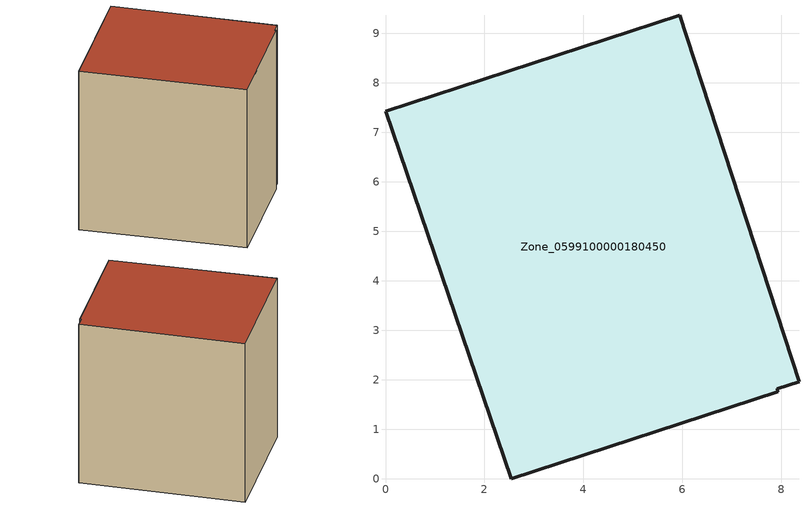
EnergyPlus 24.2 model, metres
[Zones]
Zone_0599100000180450
 floor ground (C_G): 8.36,1.96 7.91,1.82 7.93,1.76 2.54,0 0,7.43 5.94,9.36 z2.39
 wall outside (C_F): 8.36,1.96 5.94,9.36 0,7.43 2.54,0 7.93,1.76 7.91,1.82 8.36,1.96 z2.39:10.64
 roof outside (C_R): 7.91,1.82 8.36,1.96 5.94,9.36 0,7.43 2.54,0 7.93,1.76 z10.64
[BUILDING]
Pand.0599100000180450: North Axis=0; Terrain=City; Loads Convergence Tolerance Value=0.04; Temperature Convergence Tolerance Value=0.4; Solar Distribution=FullExterior; Maximum Number of Warmup Days=25; Minimum Number of Warmup Days=1
[Site:Location]
Rotterdam.The.Hague.AP_ZH_NLD Design_Conditions: Latitude=51.96; Longitude=4.45; Time Zone=1; Elevation=-4.5
[SITE:GROUNDTEMPERATURE:BUILDINGSURFACE]
18, 18, 18, 18, 18, 18, 18, 18, 18, 18, 18, 18
[MATERIAL] Thermal Absorptance=0.9; Solar Absorptance=0.7; Visible Absorptance=0.7
Name | Roughness | Thickness | Conductivity | Density | Specific Heat
G.TI.1946-1964 | MediumSmooth | 0.15 | 1 | 540 | 1210
F.TI.1946-1964 | Rough | 0.3 | 0.857143 | 1920 | 840
R.TI.1946-1964 | MediumRough | 0.2 | 0.277778 | 1500 | 1000
[CONSTRUCTION]
C_G: G.TI.1946-1964
C_F: F.TI.1946-1964
C_R: R.TI.1946-1964
[ZONE]
Zone_0599100000180450: Type=1; Multiplier=1; Ceiling Height=Autocalculate; Volume=Autocalculate; Floor Area=autocalculate; Part of Total Floor Area=Yes
[ZONEINFILTRATION:DESIGNFLOWRATE]
Infil_Zone_0599100000180450: Zone or ZoneList or Space or SpaceList=Zone_0599100000180450; Schedule=AlwaysOn; Design Flow Rate Calculation Method=Flow/Area; Flow Rate per Floor Area=0.003; Constant Term Coefficient=1; Temperature Term Coefficient=0; Velocity Term Coefficient=0; Velocity Squared Term Coefficient=0
[HVACTEMPLATE:ZONE:IDEALLOADSAIRSYSTEM]
Zone_0599100000180450: Maximum Heating Supply Air Temperature=50; Minimum Cooling Supply Air Temperature=13; Maximum Heating Supply Air Humidity Ratio=0.0156; Minimum Cooling Supply Air Humidity Ratio=0.0077; Heating Limit=NoLimit; Cooling Limit=NoLimit; Dehumidification Control Type=ConstantSensibleHeatRatio; Cooling Sensible Heat Ratio=0.7; Dehumidification Setpoint=60; Humidification Control Type=None; Humidification Setpoint=30; Outdoor Air Method=None; Outdoor Air Flow Rate per Person=0.00944; Outdoor Air Flow Rate per Zone Floor Area=0; Outdoor Air Flow Rate per Zone=0; Demand Controlled Ventilation Type=None; Outdoor Air Economizer Type=NoEconomizer; Heat Recovery Type=None; Sensible Heat Recovery Effectiveness=0.7; Latent Heat Recovery Effectiveness=0.65
[ZONECONTROL:THERMOSTAT]
ThermostatControl_Zone_0599100000180450: Zone or ZoneList=Zone_0599100000180450; Control Type Schedule=DualSetpointControlType; Control 1=Thermostat_Zone_0599100000180450; Temperature Difference Between Cutout And Setpoint=0
[THERMOSTATSETPOINT:DUALSETPOINT]
Thermostat_Zone_0599100000180450: Heating Setpoint Temperature Schedule=HeatingSetpoint_Zone_0599100000180450; Cooling Setpoint Temperature Schedule=CoolingSetpoint_Zone_0599100000180450
[SCHEDULE:COMPACT]
HeatingSetpoint_Zone_0599100000180450: Through: 12/31, For: AllDays, Until: 24:00, 21
CoolingSetpoint_Zone_0599100000180450: Through: 12/31, For: AllDays, Until: 24:00, 24
DualSetpointControlType: Through: 12/31, For: AllDays, Until: 24:00, 4
AlwaysOn: Through: 12/31, For: AllDays, Until: 24:00, 1
